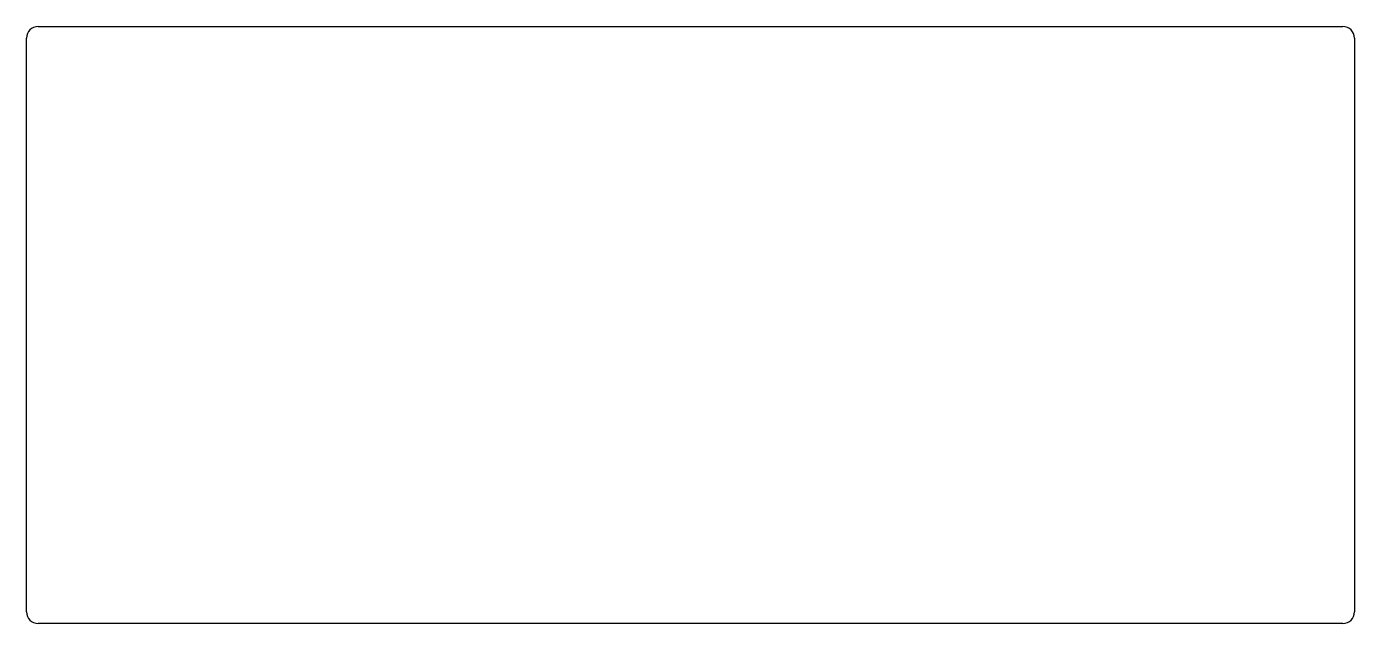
# Model space of a CAD drawing. Extents: x 37 to 384, y -216 to -60.
import ezdxf

# ---------------------------------------------------------------- set-up
doc = ezdxf.new("R2010")
doc.units = 0
doc.layers.add('BLACK', color=7, linetype='CONTINUOUS')

msp = doc.modelspace()

# ---------------------------------------------------------------- linework, layer by layer
at = {"layer": 'BLACK', "linetype": 'CONTINUOUS'}
for p, q in [((39.767, -59.685), (380.767, -59.705)), ((36.767, -212.785), (36.767, -62.685)), ((383.767, -62.705), (383.767, -212.785)), ((380.767, -215.785), (39.767, -215.785))]:
    msp.add_line(p, q, dxfattribs=at)
at = {"layer": 'BLACK'}
for centre, start, end in [((39.767, -62.685), 90, 180), ((380.767, -62.705), 0, 90), ((39.767, -212.785), 180, 270), ((380.767, -212.785), -90, 0)]:
    msp.add_arc(centre, 3, start, end, dxfattribs=at)

doc.saveas('drawing.dxf')
